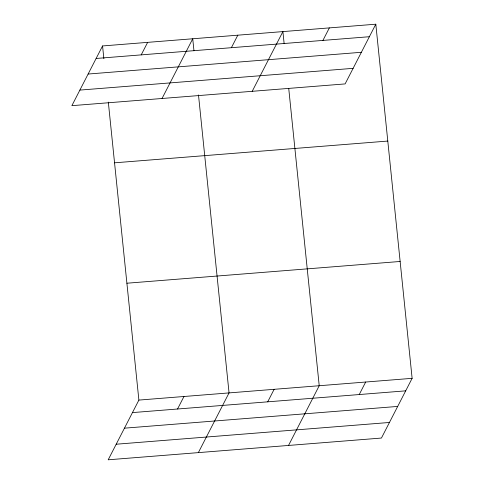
<?xml version="1.0" encoding="UTF-8"?>
<svg xmlns="http://www.w3.org/2000/svg" width="484" height="484" viewBox="0 0 484 484"><rect width="100%" height="100%" fill="white"/><g stroke="black" fill="none" stroke-linecap="round" stroke-linejoin="round"><path stroke-width="0.73" d="M102.56 45.95L71.874 105.669L345.116 83.913L375.808 24.2L102.56 45.95L103.866 58.685M141.213 54.88L147.65 42.362M162.043 98.488L192.735 38.774L193.963 50.76M231.388 47.698L237.819 35.187M252.212 91.313L282.904 31.593L284.132 43.584M322.925 40.414L329.356 27.897M108.325 102.136L138.884 400.086L108.192 459.8L381.44 438.05L412.126 378.331L375.808 24.2M177.537 409.01L183.968 396.493M198.361 452.625L229.053 392.905L198.494 94.955M267.706 401.835L274.138 389.317M288.537 445.443L319.222 385.73L288.742 88.53M359.243 394.545L365.674 382.033M96.128 58.467L369.377 36.717M88.124 74.04L361.373 52.29M79.878 90.091L353.12 68.341M114.545 162.818L387.793 141.062M126.899 283.219L400.141 261.469M138.884 400.086L412.126 378.331M132.447 412.598L405.695 390.848M124.442 428.177L397.691 406.427M116.196 444.221L389.445 422.471"/></g></svg>
